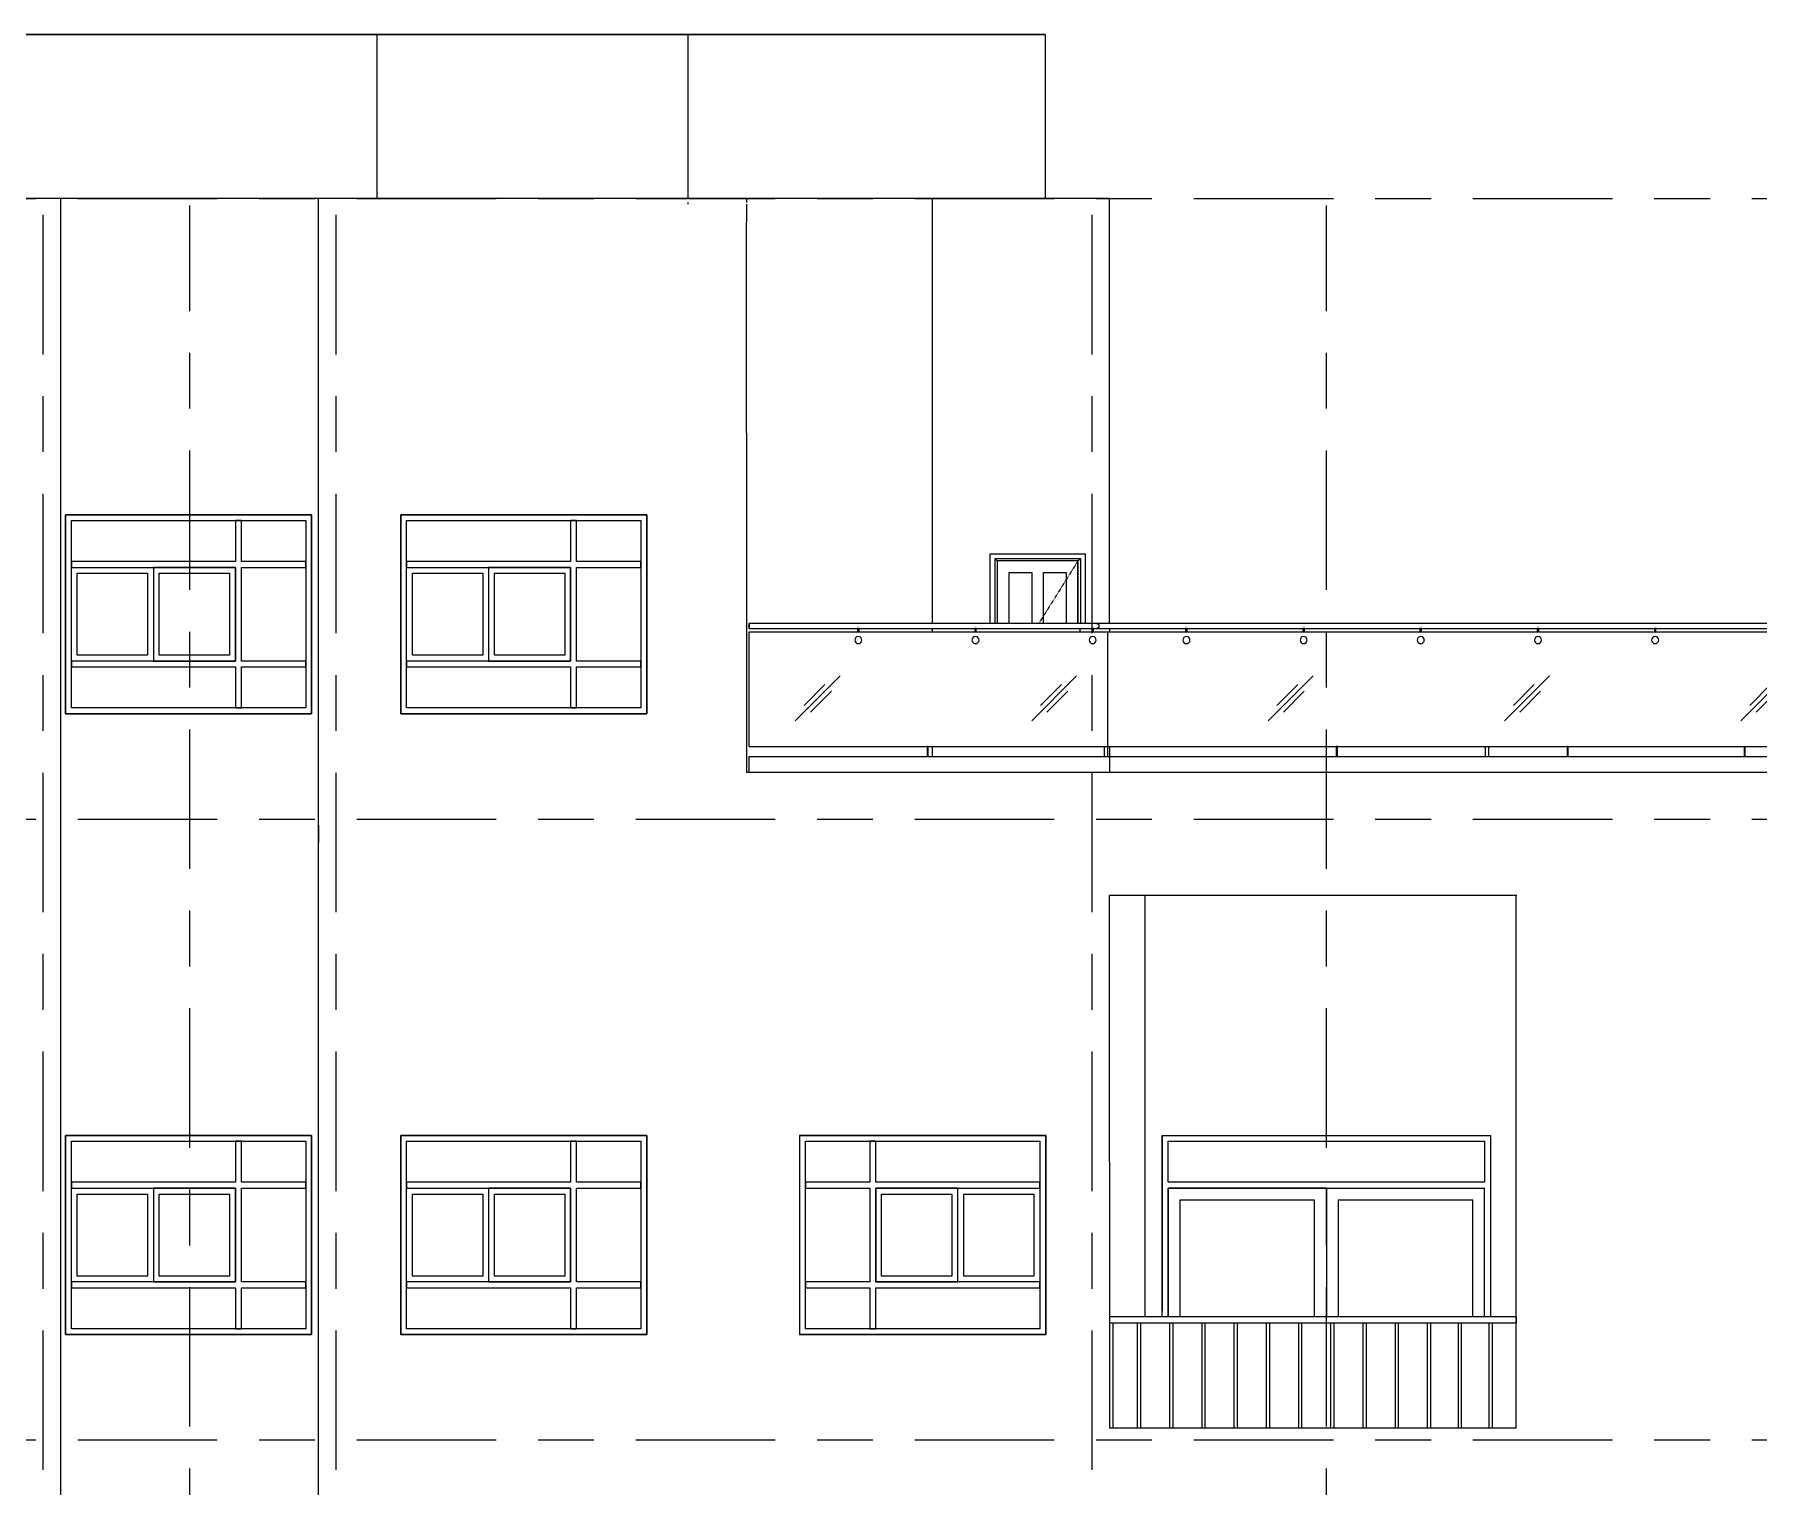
# Model space of a CAD drawing. Header units: millimetres. Extents: x -99196 to 15601, y -9661 to 93550.
# Drawn here: x -10526 to 4187, y 80903 to 93300 of the extents above; entities that cross this region are included whole.
import ezdxf

# ---------------------------------------------------------------- set-up
doc = ezdxf.new("R2010")
doc.units = ezdxf.units.MM
doc.linetypes.add('Centre', pattern=[31.75, 6.35, -4.7625, 15.875, -4.7625])
doc.linetypes.add('Dash 1_16_', pattern=[3.175, 1.5875, -1.5875])
for name, color, linetype, lineweight in [('A-DOOR', 31, 'Continuous', 5), ('CUA', 31, 'Continuous', 9), ('KINH', 152, 'Continuous', 5), ('NET THAY 1', 41, 'Continuous', 5), ('NET THAY 2', 55, 'Continuous', 5), ('NET-THAY', 2, 'Continuous', 9), ('TRUC', 225, 'Continuous', 5)]:
    doc.layers.add(name, color=color, linetype=linetype, lineweight=lineweight)

# ---------------------------------------------------------------- blocks, each defined once
blk = doc.blocks.new('X-PHONG NGU 2 - X-PHONG NGU 2_Recovery_-1759957-MẶT ĐỨNG 14-1')
at = {"layer": 'CUA'}
for p, q in [((-31961, 84000), (-31961, 82300)), ((-29861, 84000), (-31961, 84000)), ((-31911, 83950), (-29911, 83950)), ((-31911, 82350), (-31911, 83950)), ((-31311, 83950), (-31361, 83950)), ((-31361, 83950), (-31361, 83600)), ((-31311, 83600), (-31311, 83950)), ((-29911, 83950), (-29911, 82350)), ((-29861, 82300), (-29861, 84000)), ((-31361, 83600), (-31911, 83600)), ((-31911, 83600), (-31911, 83550)), ((-29911, 83600), (-31311, 83600)), ((-29911, 83550), (-29911, 83600)), ((-31911, 83550), (-31361, 83550)), ((-31361, 83550), (-31361, 82750)), ((-30611, 83550), (-31311, 83550)), ((-31311, 83550), (-31311, 82750)), ((-31311, 82750), (-31311, 83550)), ((-31311, 83550), (-29911, 83550)), ((-31261, 82800), (-31261, 83500)), ((-31261, 83500), (-30661, 83500)), ((-30661, 83500), (-30661, 82800)), ((-30611, 82750), (-30611, 83550)), ((-30561, 83500), (-29961, 83500)), ((-30561, 82800), (-30561, 83500)), ((-29961, 83500), (-29961, 82800)), ((-31361, 82750), (-31911, 82750)), ((-31911, 82750), (-31911, 82700)), ((-31911, 82700), (-31361, 82700)), ((-31361, 82700), (-31361, 82350)), ((-31311, 82750), (-30611, 82750)), ((-29911, 82750), (-31311, 82750)), ((-31311, 82350), (-31311, 82700)), ((-31311, 82700), (-29911, 82700)), ((-30661, 82800), (-31261, 82800)), ((-29961, 82800), (-30561, 82800)), ((-29911, 82700), (-29911, 82750)), ((-31961, 82300), (-29861, 82300)), ((-29911, 82350), (-31911, 82350)), ((-31361, 82350), (-31311, 82350))]:
    blk.add_line(p, q, dxfattribs=at)
blk = doc.blocks.new('CUA LO GIA _LUA_ - CUA LO GIA _LUA_ 2800-1425223-MẶT ĐỨNG 14-1')
at = {"layer": 'CUA'}
for p, q in [((-901, 82350), (-901, 83500)), ((1849, 83500), (-851, 83500)), ((499, 83450), (-851, 83450)), ((-851, 82350), (-851, 83450)), ((-851, 83450), (-851, 82350)), ((-851, 83450), (1849, 83450)), ((499, 83450), (499, 82350)), ((1849, 82350), (1849, 83450)), ((1899, 83500), (1899, 82350)), ((-751, 83350), (-751, 82350)), ((-751, 83350), (399, 83350)), ((399, 82350), (399, 83350)), ((599, 83350), (1749, 83350)), ((599, 83350), (599, 82350)), ((1749, 82350), (1749, 83350))]:
    blk.add_line(p, q, dxfattribs=at)
for points in [[(-901, 83500), (-901, 83900), (1899, 83900), (1899, 83500)], [(-851, 83500), (-851, 83850), (1849, 83850), (1849, 83500)]]:
    blk.add_lwpolyline(points, dxfattribs=at)
blk = doc.blocks.new('Railing - NBS_RailInfillPnl_Post-1648199-MẶT ĐỨNG 14-1')
at = {"layer": 'NET THAY 2'}
for p, q in [((-2898, 87220), (-2908, 87220)), ((-2908, 87220), (-2908, 87135)), ((-2898, 87135), (-2898, 87220))]:
    blk.add_line(p, q, dxfattribs=at)
blk = doc.blocks.new('Railing - NBS_RailInfillPnl_Post-V100-MẶT ĐỨNG 14-1')
at = {"layer": 'NET THAY 2'}
for p, q in [((6264, 87220), (6264, 87135)), ((6274, 87135), (6274, 87220))]:
    blk.add_line(p, q, dxfattribs=at)
blk = doc.blocks.new('Railing - NBS_RailInfillPnl_Post-1597031-MẶT ĐỨNG 14-1')
at = {"layer": 'NET THAY 2'}
for p, q in [((-1368, 88100), (-1368, 87135)), ((-1394, 87135), (-1394, 87220))]:
    blk.add_line(p, q, dxfattribs=at)
blk = doc.blocks.new('Railing - NBS_RailInfillPnl_Post-V101-MẶT ĐỨNG 14-1')
at = {"layer": 'NET THAY 2'}
for p, q in [((1856, 87135), (1856, 87220)), ((1882, 87220), (1882, 87135))]:
    blk.add_line(p, q, dxfattribs=at)
blk = doc.blocks.new('Railing - Railing-1431824-MẶT ĐỨNG 14-1')
at = {"layer": 'NET THAY 1'}
for p, q in [((-4426, 87000), (-4426, 87135)), ((-4426, 87135), (-1351, 87135)), ((-1351, 87135), (8499, 87135)), ((-1351, 87135), (-1351, 87000)), ((8499, 87135), (8499, 87000)), ((-1351, 87000), (-4426, 87000)), ((8499, 87000), (-1351, 87000))]:
    blk.add_line(p, q, dxfattribs=at)
for name, p in [('Railing - NBS_RailInfillPnl_Post-1597031-MẶT ĐỨNG 14-1', (0, 0)), ('Railing - NBS_RailInfillPnl_Post-1597031-MẶT ĐỨNG 14-1', (9850, 0)), ('Railing - NBS_RailInfillPnl_Post-1648199-MẶT ĐỨNG 14-1', (0, 0)), ('Railing - NBS_RailInfillPnl_Post-1648199-MẶT ĐỨNG 14-1', (3492, 0)), ('Railing - NBS_RailInfillPnl_Post-V101-MẶT ĐỨNG 14-1', (0, 0)), ('Railing - NBS_RailInfillPnl_Post-1648199-MẶT ĐỨNG 14-1', (5462, 0)), ('Railing - NBS_RailInfillPnl_Post-V100-MẶT ĐỨNG 14-1', (-2200, 0)), ('Railing - NBS_RailInfillPnl_Post-1648199-MẶT ĐỨNG 14-1', (7432, 0)), ('Railing - NBS_RailInfillPnl_Post-V100-MẶT ĐỨNG 14-1', (0, 0)), ('Railing - NBS_RailInfillPnl_Post-1648199-MẶT ĐỨNG 14-1', (9402, 0))]:
    blk.add_blockref(name, p)
blk = doc.blocks.new('Top Rail Type - Top Rail_Internal_-1431827-MẶT ĐỨNG 14-1')
at = {"layer": 'NET THAY 1'}
for p, q in [((-4426, 87220), (-4426, 88200)), ((-4426, 88200), (-1370, 88200)), ((-1370, 88200), (8480, 88200)), ((-1370, 88200), (-1370, 87220)), ((8480, 88200), (8480, 87220)), ((-4426, 87220), (-2908, 87220)), ((-2898, 87220), (-1370, 87220)), ((-1368, 87220), (584, 87220)), ((594, 87220), (2554, 87220)), ((2564, 87220), (4524, 87220)), ((4534, 87220), (6494, 87220)), ((6504, 87220), (8480, 87220))]:
    blk.add_line(p, q, dxfattribs=at)
blk = doc.blocks.new('Handrail Type - ALB-BALUSTER-1304914-MẶT ĐỨNG 14-1')
at = {"layer": 'NET THAY 1'}
for p, q in [((-4426, 88271), (-4430, 88271)), ((-4430, 88250), (-4430, 88255)), ((-4430, 88245), (-4430, 88250)), ((-4430, 88229), (-4426, 88229)), ((-4426, 88271), (-4426, 88250)), ((-4426, 88250), (-4426, 88229))]:
    blk.add_line(p, q, dxfattribs=at)
blk = doc.blocks.new('Handrail Type - Handrail_Internal_-1431838-MẶT ĐỨNG 14-1')
at = {"layer": 'NET THAY 1'}
for p, q in [((-1462, 88271), (-4426, 88271)), ((-4426, 88250), (-4426, 88271)), ((-4426, 88229), (-4426, 88250)), ((-4426, 88229), (-1462, 88229)), ((8388, 88271), (-1462, 88271)), ((-1462, 88229), (8388, 88229))]:
    blk.add_line(p, q, dxfattribs=at)
for points, knots in [([(-1462, 88271), (-1461, 88271), (-1460, 88271), (-1459, 88271), (-1458, 88271), (-1456, 88270), (-1455, 88270), (-1454, 88270), (-1452, 88269), (-1451, 88268), (-1450, 88268), (-1448, 88267), (-1447, 88265), (-1446, 88264), (-1445, 88263), (-1443, 88261), (-1442, 88258), (-1441, 88255), (-1441, 88252), (-1441, 88250)], [0.5, 0.5, 0.5, 0.5, 0.5208333, 0.5416667, 0.5625, 0.5833333, 0.6041667, 0.625, 0.6458333, 0.6666667, 0.6875, 0.7083333, 0.75, 0.7708333, 0.7916667, 0.8333333, 0.875, 0.9166667, 1, 1, 1, 1]), ([(-1441, 88250), (-1441, 88248), (-1441, 88245), (-1442, 88242), (-1443, 88239), (-1445, 88237), (-1446, 88236), (-1447, 88235), (-1449, 88233), (-1451, 88232), (-1452, 88231), (-1454, 88230), (-1455, 88230), (-1456, 88230), (-1458, 88229), (-1459, 88229), (-1460, 88229), (-1461, 88229), (-1462, 88229)], [0, 0, 0, 0, 0.0833333, 0.125, 0.1666667, 0.2083333, 0.2291667, 0.25, 0.2916667, 0.3333333, 0.3541667, 0.375, 0.3958333, 0.4166667, 0.4375, 0.4583333, 0.4791667, 0.5, 0.5, 0.5, 0.5]), ([(8388, 88271), (8389, 88271), (8390, 88271), (8391, 88271), (8392, 88271), (8394, 88270), (8395, 88270), (8396, 88270), (8398, 88269), (8399, 88268), (8400, 88268), (8402, 88267), (8403, 88265), (8404, 88264), (8405, 88263), (8407, 88261), (8408, 88258), (8409, 88255), (8409, 88252), (8409, 88250)], [0.5, 0.5, 0.5, 0.5, 0.5208333, 0.5416667, 0.5625, 0.5833333, 0.6041667, 0.625, 0.6458333, 0.6666667, 0.6875, 0.7083333, 0.75, 0.7708333, 0.7916667, 0.8333333, 0.875, 0.9166667, 1, 1, 1, 1]), ([(8409, 88250), (8409, 88248), (8409, 88245), (8408, 88242), (8407, 88239), (8405, 88237), (8404, 88236), (8403, 88235), (8401, 88233), (8399, 88232), (8398, 88231), (8396, 88230), (8395, 88230), (8394, 88230), (8392, 88229), (8391, 88229), (8390, 88229), (8389, 88229), (8388, 88229)], [0, 0, 0, 0, 0.0833333, 0.125, 0.1666667, 0.2083333, 0.2291667, 0.25, 0.2916667, 0.3333333, 0.3541667, 0.375, 0.3958333, 0.4166667, 0.4375, 0.4583333, 0.4791667, 0.5, 0.5, 0.5, 0.5])]:
    blk.add_open_spline(points, degree=3, knots=knots, dxfattribs=at)
blk = doc.blocks.new('X-PHONG NGU 2 - X-PHONG NGU 2_Recovery_-1759961-MẶT ĐỨNG 14-1')
at = {"layer": 'CUA'}
for p, q in [((-5300, 84000), (-7400, 84000)), ((-7400, 84000), (-7400, 82300)), ((-7350, 82350), (-7350, 83950)), ((-7350, 83950), (-5350, 83950)), ((-5900, 83950), (-5950, 83950)), ((-5950, 83950), (-5950, 83600)), ((-5900, 83600), (-5900, 83950)), ((-5350, 83950), (-5350, 82350)), ((-5300, 82300), (-5300, 84000)), ((-5950, 83600), (-7350, 83600)), ((-7350, 83600), (-7350, 83550)), ((-5350, 83600), (-5900, 83600)), ((-5350, 83550), (-5350, 83600)), ((-7350, 83550), (-5950, 83550)), ((-7300, 82800), (-7300, 83500)), ((-7300, 83500), (-6700, 83500)), ((-6700, 83500), (-6700, 82800)), ((-6650, 83550), (-6650, 82750)), ((-5950, 83550), (-6650, 83550)), ((-6600, 83500), (-6000, 83500)), ((-6600, 82800), (-6600, 83500)), ((-6000, 83500), (-6000, 82800)), ((-5950, 82750), (-5950, 83550)), ((-5950, 83550), (-5950, 82750)), ((-5900, 82750), (-5900, 83550)), ((-5900, 83550), (-5350, 83550)), ((-5950, 82750), (-7350, 82750)), ((-7350, 82750), (-7350, 82700)), ((-7350, 82700), (-5950, 82700)), ((-6700, 82800), (-7300, 82800)), ((-6650, 82750), (-5950, 82750)), ((-6000, 82800), (-6600, 82800)), ((-5950, 82700), (-5950, 82350)), ((-5350, 82750), (-5900, 82750)), ((-5900, 82350), (-5900, 82700)), ((-5900, 82700), (-5350, 82700)), ((-5350, 82700), (-5350, 82750)), ((-7400, 82300), (-5300, 82300)), ((-5350, 82350), (-7350, 82350)), ((-5950, 82350), (-5900, 82350))]:
    blk.add_line(p, q, dxfattribs=at)
blk = doc.blocks.new('ALB-RAILING 32 - ALB-BALUSTER-V105-MẶT ĐỨNG 14-1')
at = {"layer": 'NET THAY 1'}
for p, q in [((7298, 88235), (7298, 88200)), ((7312, 88200), (7312, 88235))]:
    blk.add_line(p, q, dxfattribs=at)
for start, end in [(0, 180), (180, 0)]:
    blk.add_arc((7305, 88129), 30, start, end, dxfattribs=at)
blk = doc.blocks.new('ALB-RAILING 32 - ALB-BALUSTER-V108-MẶT ĐỨNG 14-1')
at = {"layer": 'NET THAY 1'}
for p, q in [((-1502, 88235), (-1502, 88200)), ((-1488, 88200), (-1488, 88235))]:
    blk.add_line(p, q, dxfattribs=at)
for start, end in [(360, 180), (180, 0)]:
    blk.add_arc((-1495, 88129), 30, start, end, dxfattribs=at)
blk = doc.blocks.new('Railing - 25mm-1425477-MẶT ĐỨNG 14-1')
at = {"layer": 'NET THAY 2'}
for p, q in [((-13363, 86700), (-13363, 87600)), ((-13338, 87600), (-13338, 86700))]:
    blk.add_line(p, q, dxfattribs=at)

msp = doc.modelspace()

# ---------------------------------------------------------------- hatches: boundary and pattern name
at = {"layer": 'KINH'}
h = msp.add_hatch(dxfattribs=at)
h.set_pattern_fill('FP_11', color=256, angle=360, style=0, pattern_type=2)
h.set_pattern_definition([(45.204, (-12620.3, 75992.1), (0.002, 2032), [252.7, -2610.8]), (45.204, (-12675, 76047.3), (0.002, 2032), [252.7, -2610.8]), (45.204, (-12750.4, 75916.2), (0.002, 2032), [544.27, -2319.24]), (45.204, (-13992.2, 77353.5), (0.002, 2032), [252.7, -2610.8]), (45.204, (-14047, 77408.7), (0.002, 2032), [252.7, -2610.8]), (45.204, (-14122.3, 77277.7), (0.002, 2032), [544.27, -2319.24])])
h.paths.add_polyline_path([(8499.5, 87324), (8499.5, 88035), (-4450.5, 88035), (-4450.5, 87324)])

# ---------------------------------------------------------------- linework, layer by layer
at = {"layer": 'A-DOOR'}
for p, q in [((-1621, 88805), (-2309, 88805)), ((-2309, 88805), (-2309, 88271.2)), ((-1621, 88271.2), (-1621, 88805)), ((-2209, 88705), (-2015, 88705)), ((-2209, 88271.2), (-2209, 88705)), ((-2015, 88705), (-2015, 88271.2)), ((-1915, 88705), (-1721, 88705)), ((-1915, 88271.2), (-1915, 88705)), ((-1721, 88705), (-1721, 88271.2))]:
    msp.add_line(p, q, dxfattribs=at)
at = {"layer": 'CUA', "lineweight": 5}
for p, q in [((-2370, 88866), (-1560, 88866)), ((-2370, 88271.2), (-2370, 88866)), ((-1560, 88866), (-1560, 88271.2)), ((-2310, 88806), (-2330, 88826)), ((-2330, 88826), (-2330, 88271.2)), ((-2330, 88826), (-1600, 88826)), ((-2310, 88806), (-2310, 88271.2)), ((-1620, 88806), (-2310, 88806)), ((-1620, 88806), (-1600, 88826)), ((-1620, 88271.2), (-1620, 88806)), ((-1600, 88826), (-1600, 88271.2))]:
    msp.add_line(p, q, dxfattribs=at)
at = {"layer": 'CUA', "linetype": 'Dash 1_16_', "lineweight": 5}
msp.add_line((-1621, 88805), (-1954.9, 88271.2), dxfattribs=at)
at = {"layer": 'NET THAY 1'}
for p, q in [((-1349.1, 82300), (-1349.1, 82350)), ((2119.5, 82350), (-1349.1, 82350)), ((-1349.1, 82300), (2119.5, 82300)), ((2119.5, 82350), (2119.5, 82300))]:
    msp.add_line(p, q, dxfattribs=at)
at = {"layer": 'NET-THAY'}
for p, q in [((-1901.4, 93300), (-39900.5, 93300)), ((-7600.5, 91900), (-7600.5, 93300)), ((-4950.4, 93300), (-4950.4, 91900)), ((-1901.4, 93300), (-1901.4, 91900)), ((-10300.5, 18600), (-10300.5, 91900)), ((-8100.5, 18600), (-8100.5, 91900)), ((-4950.4, 91865), (-4950.4, 91850)), ((-4450.4, 91900), (-4450.4, 91865)), ((-4450.4, 91850), (-4450.4, 91700)), ((-2865.6, 91900), (-2865.6, 88270.5)), ((-4450.5, 89900), (-4450.5, 91700)), ((-4450.5, 89900), (-4450.5, 87000)), ((-10260.5, 87500), (-10260.5, 89200)), ((-10260.5, 89200), (-8160.5, 89200)), ((-8160.5, 89200), (-8160.5, 87500)), ((-7400.5, 87500), (-7400.5, 89200)), ((-7400.5, 89200), (-5300.5, 89200)), ((-5300.5, 89200), (-5300.5, 87500)), ((-2865.6, 88229.5), (-2865.6, 88200)), ((-1600.5, 88200), (-1600.5, 88228.8)), ((-1350.5, 88228.8), (-1350.5, 88200)), ((-8160.5, 87500), (-10260.5, 87500)), ((-5300.5, 87500), (-7400.5, 87500)), ((-2865.6, 87220), (-2865.6, 87135)), ((-1350.5, 87220), (-1350.5, 87135)), ((-4425.5, 87000), (-4450.5, 87000)), ((-8100.5, 86550), (-8100.5, 86400)), ((2124.5, 85950), (-1350.5, 85950)), ((-1349.2, 81400), (-1350.5, 85950)), ((-1050.5, 85950), (-1050.5, 82350)), ((2119.5, 81400), (2119.5, 85950)), ((-10260.5, 82200), (-10260.5, 83900)), ((-10260.5, 83900), (-8160.5, 83900)), ((-8160.5, 83900), (-8160.5, 82200)), ((-7400.5, 82200), (-7400.5, 83900)), ((-7400.5, 83900), (-5300.5, 83900)), ((-5300.5, 83900), (-5300.5, 82200)), ((-3995.5, 82200), (-3995.5, 83900)), ((-3995.5, 83900), (-1895.5, 83900)), ((-1895.5, 83900), (-1895.5, 82200)), ((-900.5, 82400), (-900.5, 83900)), ((-900.5, 83900), (1899.5, 83900)), ((1899.5, 83900), (1899.5, 82400)), ((-8160.5, 82200), (-10260.5, 82200)), ((-5300.5, 82200), (-7400.5, 82200)), ((-1895.5, 82200), (-3995.5, 82200)), ((2119.5, 81400), (-1349.2, 81400))]:
    msp.add_line(p, q, dxfattribs=at)
for points in [[(-41000.5, 93300), (-1901.4, 93300)], [(-1350.5, 88271.2), (-1350.5, 91900), (-41000.5, 91900)]]:
    msp.add_lwpolyline(points, dxfattribs=at)
at = {"layer": 'TRUC', "linetype": 'Centre', "ltscale": 75}
for p, q in [((-99096.4, 91900), (15600.6, 91900)), ((-10450.5, -5514.5), (-10450.5, 91838.4)), ((-9200.5, -7525.8), (-9200.5, 91838.4)), ((-7950.5, -5514.5), (-7950.5, 91838.4)), ((-1500.5, -5514.5), (-1500.5, 91838.4)), ((499.5, -7525.8), (499.5, 91838.4)), ((-99096.4, 86600), (15600.6, 86600)), ((-99096.4, 81300), (15600.6, 81300))]:
    msp.add_line(p, q, dxfattribs=at)

# ---------------------------------------------------------------- block references
for p in [(12014, -5300), (12251.3, -5300), (12526.3, -5300), (12801.3, -5300), (13076.3, -5300), (13351.3, -5300), (13626.3, -5300), (13901.3, -5300), (14176.3, -5300), (14451.3, -5300), (14726.3, -5300), (14988.8, -5300), (15251.3, -5300)]:
    msp.add_blockref('Railing - 25mm-1425477-MẶT ĐỨNG 14-1', p)
at = {"layer": 'CUA'}
for name, p in [('X-PHONG NGU 2 - X-PHONG NGU 2_Recovery_-1759961-MẶT ĐỨNG 14-1', (-2860.1, 5200)), ('X-PHONG NGU 2 - X-PHONG NGU 2_Recovery_-1759961-MẶT ĐỨNG 14-1', (0, 5200)), ('X-PHONG NGU 2 - X-PHONG NGU 2_Recovery_-1759961-MẶT ĐỨNG 14-1', (-2860.1, -100)), ('X-PHONG NGU 2 - X-PHONG NGU 2_Recovery_-1759961-MẶT ĐỨNG 14-1', (0, -100)), ('X-PHONG NGU 2 - X-PHONG NGU 2_Recovery_-1759957-MẶT ĐỨNG 14-1', (27965.1, -100)), ('CUA LO GIA _LUA_ - CUA LO GIA _LUA_ 2800-1425223-MẶT ĐỨNG 14-1', (0, 0))]:
    msp.add_blockref(name, p, dxfattribs=at)
at = {"layer": 'NET THAY 1'}
for name, p in [('Handrail Type - ALB-BALUSTER-1304914-MẶT ĐỨNG 14-1', (0, 0)), ('Handrail Type - Handrail_Internal_-1431838-MẶT ĐỨNG 14-1', (0, 0)), ('Top Rail Type - Top Rail_Internal_-1431827-MẶT ĐỨNG 14-1', (0, 0)), ('ALB-RAILING 32 - ALB-BALUSTER-V105-MẶT ĐỨNG 14-1', (-10800, 0)), ('ALB-RAILING 32 - ALB-BALUSTER-V105-MẶT ĐỨNG 14-1', (-9800, 0)), ('ALB-RAILING 32 - ALB-BALUSTER-V108-MẶT ĐỨNG 14-1', (0, 0)), ('ALB-RAILING 32 - ALB-BALUSTER-V105-MẶT ĐỨNG 14-1', (-8000, 0)), ('ALB-RAILING 32 - ALB-BALUSTER-V105-MẶT ĐỨNG 14-1', (-7000, 0)), ('ALB-RAILING 32 - ALB-BALUSTER-V105-MẶT ĐỨNG 14-1', (-6000, 0)), ('ALB-RAILING 32 - ALB-BALUSTER-V105-MẶT ĐỨNG 14-1', (-5000, 0)), ('ALB-RAILING 32 - ALB-BALUSTER-V105-MẶT ĐỨNG 14-1', (-4000, 0)), ('Railing - Railing-1431824-MẶT ĐỨNG 14-1', (0, 0))]:
    msp.add_blockref(name, p, dxfattribs=at)

doc.saveas('drawing.dxf')
